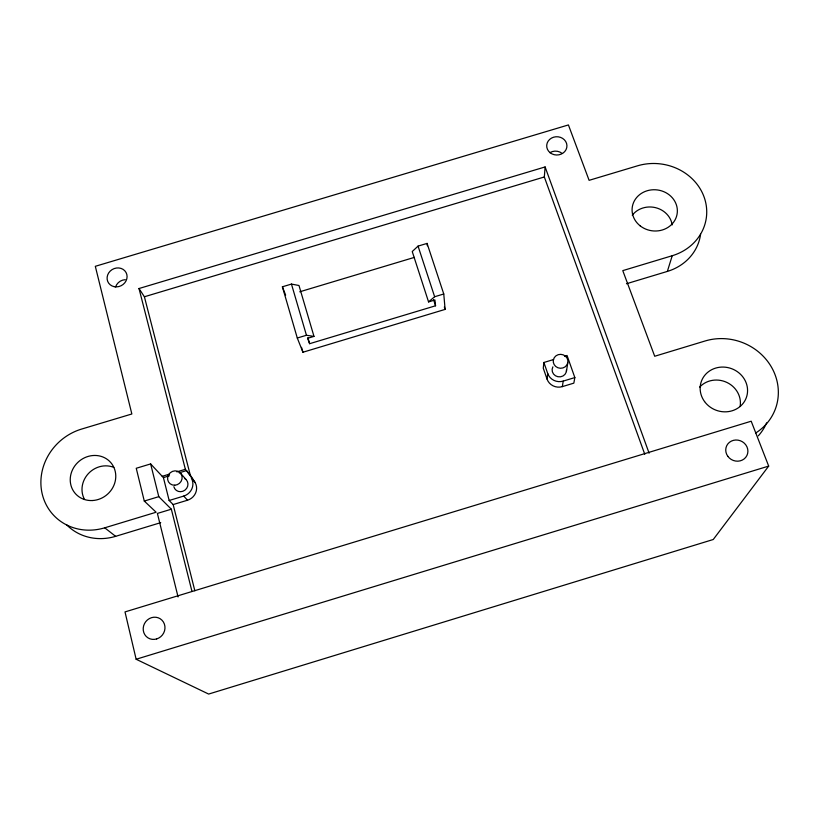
<?xml version="1.0" encoding="UTF-8"?>
<svg xmlns="http://www.w3.org/2000/svg" width="819" height="819" viewBox="0 0 819 819"><rect width="100%" height="100%" fill="white"/><g stroke="black" fill="none" stroke-linecap="round" stroke-linejoin="round"><path stroke-width="1.23" d="M644.778 454.258L544.328 176.976L545.106 166.943L139.005 288.523L185.37 469.307L190.254 475.03L195.106 482.555A12.244 11.538 -39.9 0 1 187.541 500.204L173.157 504.565L169.154 500.491L163.411 477.6L150.635 463.923L136.241 468.273L144.287 501.054L156.122 512.233L104.719 527.815A53.941 49.867 -41.5 0 1 42.189 493.847A53.941 49.867 -41.5 0 1 81.521 429.095L131.849 413.984L95.311 266.308L568.417 124.938L589.107 180.334L637.53 165.817A51.966 47.215 7.5 0 1 703.746 196.079A51.966 47.215 7.5 0 1 672.235 255.723L667.352 271.417L626.463 283.753M553.634 359.531L543.888 362.479L543.273 368.192L547.051 379.115A12.101 11.466 7.8 0 0 562.346 386.619L573.843 383.138L574.836 377.579L567.045 355.466L564.608 356.214M547.051 379.115L547.716 373.525L543.888 362.479M562.346 386.619L563.206 381.101L574.836 377.579M566.41 371.478L567.792 362.786A7.371 6.972 7.2 0 0 558.241 354.668A7.371 6.972 7.2 0 0 555.702 366.462A7.371 6.972 7.2 0 0 567.792 362.786M768.683 466.093L713.247 539.506L208.65 694.062L136.138 659.254L125.01 611.916L751.197 421.212L768.683 466.093L136.138 659.254M418.059 246.109L412.233 251.535L428.562 301.904L434.92 299.989L435.554 305.784L309.633 343.693L307.606 338.308L313.984 336.384L298.986 285.503L291.462 284.08L282.391 286.793L297.287 338.022L302.938 352.231L445.116 309.398L443.765 293.99L427.088 243.407L418.059 246.109L434.633 296.734L428.562 301.904M66.759 524.938A52.436 48.618 -42 0 0 115.643 536.332L160.719 522.655M672.235 255.723L622.778 270.628L654.709 356.255L705.149 340.97A54.801 50.839 20.1 0 1 772.02 368.11A54.801 50.839 20.1 0 1 755.599 433.067M162.213 476.31L169.523 474.099M176.832 471.887L185.37 469.307M163.411 477.6L169.482 475.757M179.197 472.819L186.486 470.618L195.106 482.555M144.287 501.054L158.784 496.662L171.345 509.203L191.902 591.123M169.154 500.491L183.722 496.079A12.398 11.671 -39.7 0 0 191.39 478.224M171.345 509.203L157.391 513.431L178.071 596.938M299.734 291.799L414.434 257.371M297.287 338.022L306.449 335.268L313.984 336.384M434.633 296.734L443.765 293.99M139.005 288.523L144.4 296.765L544.328 176.976M104.719 527.815L115.643 536.332M183.722 496.079L187.541 500.204M180.108 472.737L185.954 479.422M282.391 286.793L285.636 295.137M545.106 166.943L649.109 453.183M444.328 306.992L445.116 309.398M433.568 299.693L435.554 305.784M307.872 337.694L309.633 343.693M291.462 284.08L306.449 335.268M301.515 347.358L302.938 352.231M144.4 296.765L190.254 475.03M173.157 504.565L194.85 590.775M150.635 463.923L158.784 496.662M427.088 243.407L427.354 245.792M84.531 499.467A22.881 21.212 -42 0 1 88.227 473.761A22.881 21.212 -42 0 1 113.81 467.383M700.583 234.254A50.553 46.11 7.9 0 1 667.352 271.417M632.258 215.233A22.062 20.117 7.9 0 1 655.497 207.647A22.062 20.117 7.9 0 1 672.184 224.908M766.615 422.86A53.245 49.539 20.7 0 1 758.312 435.851M699.692 387.09A23.239 21.611 20.7 0 1 726.996 382.493A23.239 21.611 20.7 0 1 740.1 406.49M566.543 369.697A7.228 6.849 7.5 0 1 557.882 376.72A7.228 6.849 7.5 0 1 552.866 366.861M563.206 381.101A12.244 11.599 7.5 0 1 547.716 373.525M184.49 478.357A7.32 6.89 -39.7 0 1 185.053 490.059A7.32 6.89 -39.7 0 1 173.863 486.711M550.051 152.58A9.91 8.978 0.6 0 1 562.069 153.378M115.571 286.998A10.002 9.091 -28.8 0 1 125.246 279.678M92.25 500.542A23.536 21.755 -41.5 0 0 113.094 465.868A23.536 21.755 -41.5 0 0 73.669 467.618A23.536 21.755 -41.5 0 0 92.25 500.542M640.1 225.798A22.676 20.598 7.5 0 0 677.006 214.537A22.676 20.598 7.5 0 0 647.061 190.786A22.676 20.598 7.5 0 0 640.1 225.798M704.565 401.576A23.915 22.185 20.1 0 0 745.444 399.703A23.915 22.185 20.1 0 0 721.559 367.086A23.915 22.185 20.1 0 0 704.565 401.576M727.804 456.296A11.231 10.463 25.2 0 0 746.918 455.497A11.231 10.463 25.2 0 0 735.738 440.008A11.231 10.463 25.2 0 0 727.804 456.296M156.664 638.933A11.333 10.657 -54.5 0 0 161.967 620.178A11.333 10.657 -54.5 0 0 143.632 625.808A11.333 10.657 -54.5 0 0 156.664 638.933M550.112 152.713A10.125 9.142 0.4 0 0 566.738 147.707A10.125 9.142 0.4 0 0 553.603 137.203A10.125 9.142 0.4 0 0 550.112 152.713M114.199 286.67A10.217 9.255 -28.6 0 0 126.822 274.457A10.217 9.255 -28.6 0 0 110.227 271.058A10.217 9.255 -28.6 0 0 114.199 286.67M174.723 485.227A7.463 7.013 -39.3 0 0 181.234 474.181A7.463 7.013 -39.3 0 0 168.622 474.703A7.463 7.013 -39.3 0 0 174.723 485.227"/></g></svg>
